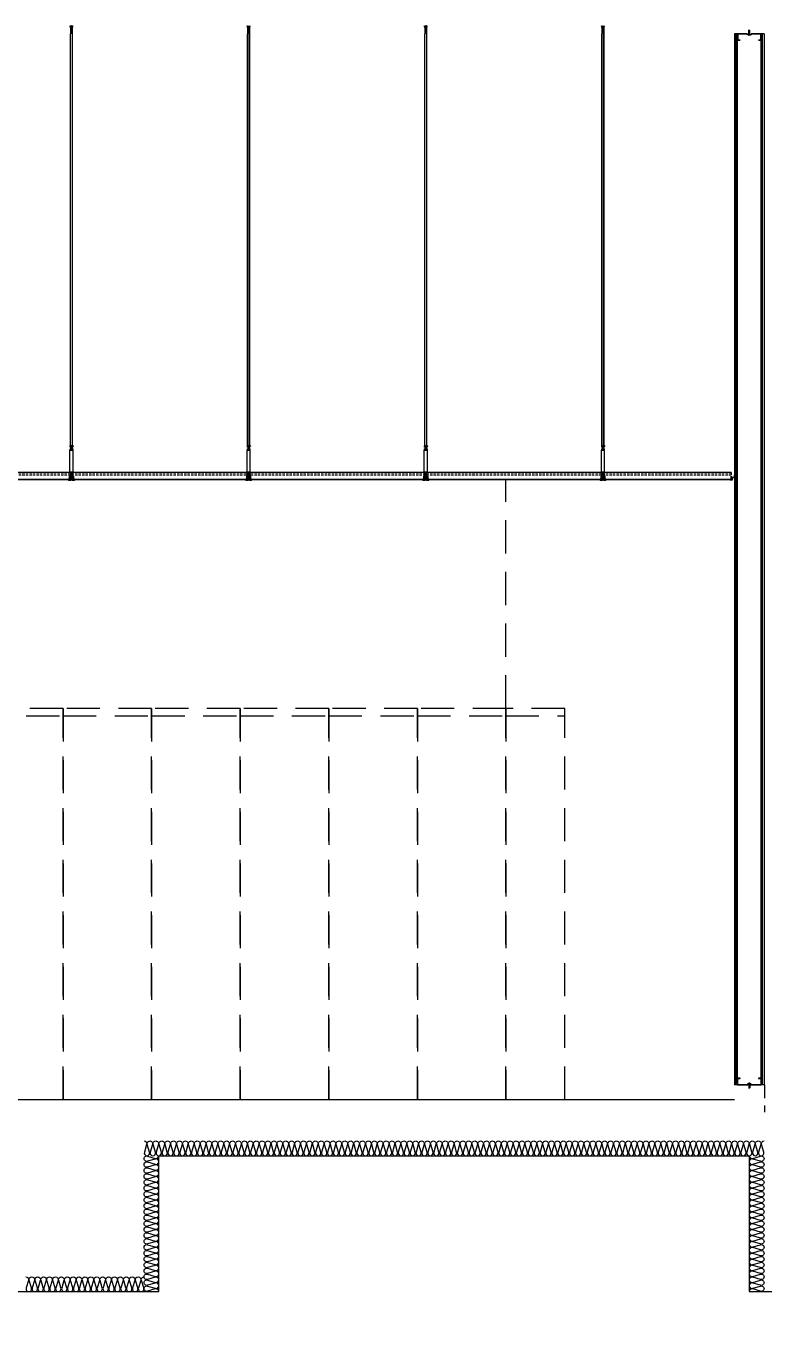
# Model space of a CAD drawing. Header units: millimetres. Extents: x 19868 to 801382, y -4805 to 85279.
# Drawn here: x 569738 to 574738, y 51179 to 59952 of the extents above; entities that cross this region are included whole.
import ezdxf

# ---------------------------------------------------------------- set-up
doc = ezdxf.new("R2010")
doc.units = ezdxf.units.MM
doc.header["$LTSCALE"] = 250
for name, pattern in [('A2', [8, 2, -2, 2, -2]), ('CENTER', [50.8, 31.75, -6.35, 6.35, -6.35]), ('CENTER2', [28.575, 19.05, -3.175, 3.175, -3.175]), ('H1', [1.5, 1, -0.5]), ('HID', [2.8, 1.8, -1]), ('HIDDEN', [9.525, 6.35, -3.175])]:
    doc.linetypes.add(name, pattern=pattern)
for name, color, linetype in [('8입면선', 8, 'Continuous'), ('A-ETC-SERVER', 5, 'H1'), ('A-FIN', 6, 'Continuous'), ('A-WALL-D', 7, 'Continuous'), ('A-WP', 1, 'HID'), ('C-1', 252, 'Continuous'), ('C-HANGER', 8, 'Continuous'), ('C-HANGER-C', 8, 'Continuous'), ('C-sec', 252, 'Continuous'), ('C-STL4', 252, 'Continuous'), ('C-STL6', 8, 'Continuous'), ('C-T-BAR MAIN-', 252, 'Continuous'), ('C-삼성엔지니어링_CEILING', 252, 'Continuous'), ('C-압출', 252, 'Continuous'), ('GAGAM-DT', 7, 'Continuous'), ('ISL', 251, 'Continuous'), ('MO-S', 3, 'Continuous'), ('입면', 7, 'Continuous')]:
    doc.layers.add(name, color=color, linetype=linetype)
doc.layers.add('C-중심선', color=252, linetype='CENTER2', lineweight=20)
doc.layers.add('CK', color=221, linetype='Continuous', plot=False)

# ---------------------------------------------------------------- blocks, each defined once
blk = doc.blocks.new('A$C8f9dbc63')
at = {"layer": 'A-ETC-SERVER', "color": 8, "linetype": 'HID', "ltscale": 0.5}
for p, q in [((11398.5, 2650), (11398.5, 4200)), ((7800, 2600), (8400, 2600)), ((8400, 2600), (9000, 2600)), ((9000, 2600), (9600, 2600)), ((9600, 2600), (10200, 2600)), ((10200, 2600), (10800, 2600)), ((10800, 2600), (11400, 2600)), ((11398.5, 2600), (11798.5, 2600))]:
    blk.add_line(p, q, dxfattribs=at)
for points in [[(7800, 0), (8400, 0), (8400, 2650), (7800, 2650)], [(8400, 0), (9000, 0), (9000, 2650), (8400, 2650)], [(9000, 0), (9600, 0), (9600, 2650), (9000, 2650)], [(9600, 0), (10200, 0), (10200, 2650), (9600, 2650)], [(10200, 0), (10800, 0), (10800, 2650), (10200, 2650)], [(10800, 0), (11400, 0), (11400, 2650), (10800, 2650)]]:
    blk.add_lwpolyline(points, close=True, dxfattribs=at)
at = {"layer": 'A-ETC-SERVER', "color": 8, "linetype": 'HID', "ltscale": 0.5, "elevation": 0}
blk.add_lwpolyline([(11398.5, 0), (11798.5, 0), (11798.5, 2650), (11398.5, 2650)], close=True, dxfattribs=at)
blk = doc.blocks.new('usgh')
at = {"layer": 'C-STL4'}
blk.add_lwpolyline([(1763311, 329517), (1763311, 329599), (1763381, 329599), (1763381, 329517)], close=True, dxfattribs=at)
at = {"layer": 'C-압출', "color": 252, "linetype": 'Continuous', "lineweight": 40, "extrusion": (0, 0, -1)}
for p, q in [((1763325, 329522), (1763320, 329517)), ((1763325, 329599), (1763322, 329596)), ((1763322, 329596), (1763325, 329592)), ((1763325, 329592), (1763322, 329588)), ((1763322, 329588), (1763325, 329584)), ((1763325, 329584), (1763322, 329580)), ((1763322, 329580), (1763325, 329576)), ((1763325, 329576), (1763322, 329572)), ((1763322, 329572), (1763325, 329568)), ((1763325, 329568), (1763322, 329565)), ((1763322, 329565), (1763325, 329561)), ((1763325, 329561), (1763322, 329557)), ((1763322, 329557), (1763325, 329553)), ((1763325, 329553), (1763322, 329549)), ((1763322, 329549), (1763325, 329545)), ((1763325, 329545), (1763322, 329541)), ((1763322, 329541), (1763325, 329538)), ((1763325, 329538), (1763322, 329534)), ((1763322, 329534), (1763325, 329530)), ((1763325, 329530), (1763322, 329526)), ((1763322, 329526), (1763325, 329522)), ((1763363, 329517), (1763368, 329522)), ((1763364, 329596), (1763368, 329599)), ((1763368, 329592), (1763364, 329596)), ((1763364, 329588), (1763368, 329592)), ((1763368, 329584), (1763364, 329588)), ((1763364, 329580), (1763368, 329584)), ((1763368, 329576), (1763364, 329580)), ((1763364, 329572), (1763368, 329576)), ((1763368, 329568), (1763364, 329572)), ((1763364, 329565), (1763368, 329568)), ((1763368, 329561), (1763364, 329565)), ((1763364, 329557), (1763368, 329561)), ((1763368, 329553), (1763364, 329557)), ((1763364, 329549), (1763368, 329553)), ((1763368, 329545), (1763364, 329549)), ((1763364, 329541), (1763368, 329545)), ((1763368, 329538), (1763364, 329541)), ((1763364, 329534), (1763368, 329538)), ((1763368, 329530), (1763364, 329534)), ((1763364, 329526), (1763368, 329530)), ((1763368, 329522), (1763364, 329526))]:
    blk.add_line(p, q, dxfattribs=at)
at = {"layer": 'C-중심선'}
blk.add_line((1763346, 329623), (1763346, 329480), dxfattribs=at)
blk = doc.blocks.new('r6okghj')
at = {"layer": 'C-삼성엔지니어링_CEILING'}
for p, q in [((1770244, 316436), (1770234, 316431)), ((1770244, 316390), (1770234, 316396)), ((1770344, 316436), (1770244, 316436)), ((1770253, 316436), (1770264, 316431)), ((1770253, 316390), (1770264, 316396)), ((1770274, 316436), (1770264, 316431)), ((1770264, 316396), (1770264, 316431)), ((1770274, 316390), (1770264, 316396)), ((1770314, 316436), (1770324, 316431)), ((1770314, 316390), (1770324, 316396)), ((1770334, 316436), (1770324, 316431)), ((1770324, 316396), (1770324, 316431)), ((1770334, 316390), (1770324, 316396)), ((1770344, 316436), (1770354, 316431)), ((1770344, 316390), (1770354, 316396))]:
    blk.add_line(p, q, dxfattribs=at)
for points in [[(1770234, 316431), (1770234, 316396)], [(1770244, 316390), (1770344, 316390)], [(1770354, 316396), (1770354, 316431)]]:
    blk.add_lwpolyline(points, dxfattribs=at)
blk = doc.blocks.new('격자틀-1')
at = {"layer": 'C-HANGER'}
for p, q in [((-16.4, 230.4), (6.3, 230.4)), ((-16.4, 230.4), (-16.4, 228.9)), ((-16.4, 228.9), (6.3, 228.9)), ((6.3, 230.4), (6.3, 228.9))]:
    blk.add_line(p, q, dxfattribs=at)
at = {"layer": 'C-HANGER-C'}
for p, q in [((-16.1, 52.1), (-16.1, 202)), ((6, 202), (-16.1, 202)), ((6, 52.1), (6, 202)), ((6, 52.1), (-16.1, 52.1))]:
    blk.add_line(p, q, dxfattribs=at)
at = {"layer": 'C-STL6', "linetype": 'CENTER2', "ltscale": 20}
blk.add_line((-5, 52.7), (-5, -5), dxfattribs=at)
at = {"layer": 'C-T-BAR MAIN-'}
blk.add_lwpolyline([(-14.3, 41.1), (-14.3, 52.1), (4.2, 52.1), (4.2, 41.1), (2.2, 41.1), (2.2, 50.1), (-12.3, 50.1), (-12.3, 41.1), (-14.3, 41.1)], dxfattribs=at)
at = {"layer": 'C-삼성엔지니어링_CEILING'}
for p, q in [((-14, 202), (-14, 203.8)), ((-12.4, 210.8), (-13.9, 209.9)), ((-12.4, 203.8), (-13.9, 204.7)), ((2.3, 210.8), (-12.4, 210.8)), ((2.3, 203.8), (-12.4, 203.8)), ((-11.1, 210.8), (-9.5, 209.9)), ((-11.1, 203.8), (-9.5, 204.7)), ((-10.7, 220.3), (-2.2, 222)), ((-10.7, 220.3), (-9.9, 221.6)), ((-10.7, 218.1), (1, 220.5)), ((-10.7, 220.3), (-9.9, 219.4)), ((-10.7, 218.1), (-9.9, 219.4)), ((-10.7, 215.9), (1, 218.3)), ((-10.7, 218.1), (-9.9, 217.2)), ((-10.7, 215.9), (-9.9, 217.2)), ((-10.7, 213.7), (1, 216.1)), ((-10.7, 215.9), (-9.9, 215)), ((-10.7, 213.7), (-9.9, 215)), ((-10.7, 213.7), (-9.9, 212.8)), ((-10.4, 213.4), (-10.4, 210.8)), ((-10.3, 222), (-9.9, 221.6)), ((-9.9, 221.6), (-7.6, 222)), ((-9.9, 221.6), (-7.6, 222)), ((-9.9, 219.4), (-0.2, 221.3)), ((-9.9, 219.4), (-0.2, 221.3)), ((-9.9, 217.2), (-0.2, 219.1)), ((-9.9, 217.2), (-0.2, 219.1)), ((-9.9, 215), (-0.2, 216.9)), ((-9.9, 215), (-0.2, 216.9)), ((-9.9, 212.8), (-0.2, 214.7)), ((-9.9, 212.8), (-0.2, 214.7)), ((-8, 210.8), (-9.5, 209.9)), ((-9.5, 204.7), (-9.5, 209.9)), ((-8, 203.8), (-9.5, 204.7)), ((-2.1, 210.8), (-0.6, 209.9)), ((-2.1, 203.8), (-0.6, 204.7)), ((1, 210.8), (-0.6, 209.9)), ((-0.6, 204.7), (-0.6, 209.9)), ((1, 203.8), (-0.6, 204.7)), ((-0.2, 221.3), (0.4, 222)), ((-0.2, 221.3), (1, 220.5)), ((-0.2, 219.1), (1, 220.5)), ((-0.2, 219.1), (1, 218.3)), ((-0.2, 216.9), (1, 218.3)), ((-0.2, 216.9), (1, 216.1)), ((-0.2, 214.7), (1, 216.1)), ((0.3, 215.3), (0.3, 210.8)), ((0.3, 215.3), (0.3, 210.8)), ((2.3, 210.8), (3.8, 209.9)), ((2.3, 203.8), (3.8, 204.7)), ((3.9, 202), (3.9, 203.8))]:
    blk.add_line(p, q, dxfattribs=at)
for points in [[(3.9, 203.8), (-14, 203.8)], [(-13.9, 209.9), (-13.9, 204.7)], [(-12.4, 203.8), (2.3, 203.8)], [(3.8, 204.7), (3.8, 209.9)]]:
    blk.add_lwpolyline(points, dxfattribs=at)
at = {"layer": 'C-압출', "linetype": 'Continuous', "lineweight": 40, "extrusion": (0, 0, -1)}
for p, q in [((-25.1, 0.3), (-25.1, 2.2)), ((-24.8, 2.5), (-12.6, 2.5)), ((-10.1, 0), (-24.8, 0)), ((-12.3, 2.8), (-12.3, 28.3)), ((-10.1, 50), (-8.3, 50)), ((-9.8, 19.7), (-9.8, 18.9)), ((-9.8, 18.9), (-9.2, 18.3)), ((-9.2, 18.3), (-9.8, 17.6)), ((-9.8, 17.6), (-9.2, 17)), ((-9.2, 17), (-9.8, 16.4)), ((-9.8, 16.4), (-9.2, 15.8)), ((-9.2, 15.8), (-9.8, 15.1)), ((-9.8, 15.1), (-9.2, 14.5)), ((-9.2, 14.5), (-9.8, 13.9)), ((-9.8, 13.9), (-9.2, 13.2)), ((-9.2, 13.2), (-9.8, 12.6)), ((-9.8, 12.6), (-9.2, 12)), ((-9.2, 12), (-9.8, 11.4)), ((-9.8, 11.4), (-9.2, 10.8)), ((-9.2, 10.8), (-9.8, 10.1)), ((-9.8, 10.1), (-9.2, 9.5)), ((-9.2, 9.5), (-9.8, 8.9)), ((-9.8, 8.9), (-9.2, 8.2)), ((-9.2, 8.2), (-9.8, 7.6)), ((-9.8, 7.6), (-9.2, 7)), ((-9.2, 7), (-9.8, 6.4)), ((-9.8, 6.4), (-9.2, 5.8)), ((-9.2, 5.8), (-9.8, 5.1)), ((-9.8, 5.1), (-9.2, 4.5)), ((-9.2, 4.5), (-9.8, 3.9)), ((-9.8, 3.9), (-9.2, 3.2)), ((-9.2, 3.2), (-9.8, 2.6)), ((-9.8, 2.6), (-9.2, 2)), ((-9.2, 2), (-9.8, 1.4)), ((-9.8, 1.4), (-9.8, 0.6)), ((-9.8, 0.6), (-9.8, 0.3)), ((-0.6, 20), (-9.5, 20)), ((-8.1, 49.7), (-8.1, 49.5)), ((-2, 49), (-2, 49.7)), ((-1.7, 50), (0.1, 50)), ((-0.9, 17.6), (-0.3, 18.3)), ((-0.3, 17), (-0.9, 17.6)), ((-0.9, 16.4), (-0.3, 17)), ((-0.3, 15.8), (-0.9, 16.4)), ((-0.9, 15.1), (-0.3, 15.8)), ((-0.3, 14.5), (-0.9, 15.1)), ((-0.9, 13.9), (-0.3, 14.5)), ((-0.3, 13.2), (-0.9, 13.9)), ((-0.9, 12.6), (-0.3, 13.2)), ((-0.3, 12), (-0.9, 12.6)), ((-0.9, 11.4), (-0.3, 12)), ((-0.3, 10.8), (-0.9, 11.4)), ((-0.9, 10.1), (-0.3, 10.8)), ((-0.3, 9.5), (-0.9, 10.1)), ((-0.9, 8.9), (-0.3, 9.5)), ((-0.3, 8.2), (-0.9, 8.9)), ((-0.9, 7.6), (-0.3, 8.2)), ((-0.3, 7), (-0.9, 7.6)), ((-0.9, 6.4), (-0.3, 7)), ((-0.3, 5.8), (-0.9, 6.4)), ((-0.9, 5.1), (-0.3, 5.8)), ((-0.3, 4.5), (-0.9, 5.1)), ((-0.9, 3.9), (-0.3, 4.5)), ((-0.3, 3.2), (-0.9, 3.9)), ((-0.9, 2.6), (-0.3, 3.2)), ((-0.3, 2), (-0.9, 2.6)), ((-0.9, 1.4), (-0.3, 2)), ((-0.3, 0.8), (-0.9, 1.4)), ((-0.3, 18.3), (-0.3, 19.7)), ((-0.3, 0.3), (-0.3, 0.8)), ((14.7, 0), (0, 0)), ((2.2, 28.3), (2.2, 2.8)), ((2.5, 2.5), (14.7, 2.5)), ((14.9, 2.2), (14.9, 0.3))]:
    blk.add_line(p, q, dxfattribs=at)
at = {"layer": 'C-압출', "linetype": 'Continuous', "lineweight": 40}
for p, q in [((-12.3, 28.3), (-12.3, 49.7)), ((-12, 50), (-8.3, 50)), ((-9.3, 31.3), (-9.3, 44.7)), ((-9, 45), (-8.3, 45)), ((-9, 31), (-1.1, 31)), ((-8.1, 49.7), (-8.1, 45.3)), ((-2, 49.7), (-2, 45.3)), ((-1.7, 50), (1.9, 50)), ((-1.7, 45), (-1.1, 45)), ((-0.8, 31.3), (-0.8, 44.7)), ((2.2, 28.3), (2.2, 49.7))]:
    blk.add_line(p, q, dxfattribs=at)
at = {"layer": 'C-압출', "linetype": 'Continuous', "lineweight": 40, "extrusion": (0, 0, -1)}
for centre, start, end in [((24.8, 0.3), 270, 0), ((12.6, 2.8), 180, 270), ((10.1, 0.3), 180, 270), ((9.5, 19.7), 0, 90), ((8.3, 49.7), 90, 180), ((1.7, 49.7), 0, 90), ((0.6, 19.7), 90, 180), ((0, 0.3), 270, 0), ((-2.5, 2.8), 270, 0), ((-14.7, 2.2), 90, 180), ((-14.7, 0.3), 180, 270)]:
    blk.add_arc(centre, 0.3, start, end, dxfattribs=at)
at = {"layer": 'C-압출', "linetype": 'Continuous', "lineweight": 40}
for centre, start, end in [((-12, 49.7), 90, 180), ((-9, 44.7), 90, 180), ((-9, 31.3), 180, 270), ((-8.3, 49.7), 0, 90), ((-8.3, 45.3), 270, 0), ((-1.7, 45.3), 180, 270), ((-1.1, 44.7), 0, 90), ((-1.1, 31.3), 270, 0), ((1.9, 49.7), 0, 90)]:
    blk.add_arc(centre, 0.3, start, end, dxfattribs=at)
at = {"layer": 'C-압출'}
blk.add_arc((-1.7, 49.7), 0.3, 90, 180, dxfattribs=at)
at = {"layer": 'C-중심선', "linetype": 'CENTER', "lineweight": 5}
blk.add_line((-14.5, 25.5), (4.4, 25.5), dxfattribs=at)
at = {"layer": 'C-HANGER-C'}
for name, p, xscale, yscale, zscale in [('r6okghj', (-263370.1, -46847), 0.1487691112046762, 0.1487691112046762, 0.1487691112046762), ('usgh', (-176673.6, -32977.4), 0.1001893939418906, 0.1001893939418906, 0.1001893939418906)]:
    blk.add_blockref(name, p, dxfattribs=dict(at, xscale=xscale, yscale=yscale, zscale=zscale))
blk = doc.blocks.new('*U112')
at = {"layer": '8입면선', "color": 8}
for p, q in [((3316397.6, 472011.4), (3316397.6, 479131.4)), ((3316577.6, 472011.4), (3316577.6, 479131.4))]:
    blk.add_line(p, q, dxfattribs=at)
at = {"layer": 'A-WALL-D'}
for p, q in [((3316387.6, 479131.4), (3316387.6, 472011.4)), ((3316407.6, 479131.4), (3316387.6, 479131.4)), ((3316407.6, 472021.4), (3316407.6, 479131.4)), ((3316567.6, 472021.4), (3316567.6, 479131.4)), ((3316587.6, 479131.4), (3316567.6, 479131.4)), ((3316587.6, 479131.4), (3316587.6, 472011.4)), ((3316407.6, 472011.4), (3316387.6, 472011.4)), ((3316587.6, 472011.4), (3316567.6, 472011.4))]:
    blk.add_line(p, q, dxfattribs=at)
at = {"layer": 'CK', "linetype": 'Continuous'}
blk.add_line((3316472.9, 472011.4), (3316502.3, 472011.4), dxfattribs=at)
at = {"layer": 'GAGAM-DT', "color": 8}
for p, q in [((3316492.7, 479125.6), (3316482.8, 479125.6)), ((3316482.8, 479125.6), (3316482.8, 479122.1)), ((3316491.2, 479120.6), (3316484.3, 479120.6)), ((3316485.3, 479125.6), (3316485.3, 479157)), ((3316490.3, 479151.5), (3316485.3, 479157)), ((3316485.3, 479125.6), (3316485.3, 479120.6)), ((3316490.3, 479125.6), (3316490.3, 479151.5)), ((3316490.3, 479125.6), (3316490.3, 479120.6)), ((3316492.7, 479125.6), (3316492.7, 479122.1)), ((3316482.8, 472017.2), (3316482.8, 472020.7)), ((3316492.7, 472017.2), (3316482.8, 472017.2)), ((3316491.2, 472022.2), (3316484.3, 472022.2)), ((3316485.3, 472017.2), (3316485.3, 472022.2)), ((3316485.3, 472017.2), (3316485.3, 471985.8)), ((3316490.3, 471991.3), (3316485.3, 471985.8)), ((3316490.3, 472017.2), (3316490.3, 472022.2)), ((3316490.3, 472017.2), (3316490.3, 471991.3)), ((3316492.7, 472017.2), (3316492.7, 472020.7))]:
    blk.add_line(p, q, dxfattribs=at)
for centre, start, end in [((3316484.3, 479122.1), 180, 270), ((3316491.2, 479122.1), 270, 0), ((3316484.3, 472020.7), 90, 180), ((3316491.2, 472020.7), 0, 90)]:
    blk.add_arc(centre, 1.51, start, end, dxfattribs=at)
at = {"layer": '입면', "color": 6}
for p, q in [((3316407.6, 479086.4), (3316407.6, 479131.4)), ((3316407.6, 479131.4), (3316472.9, 479131.4)), ((3316425.4, 479086.4), (3316407.6, 479086.4)), ((3316472.4, 479130.2), (3316408.8, 479130.2)), ((3316408.8, 479130.2), (3316408.8, 479087.6)), ((3316408.8, 479087.6), (3316425.4, 479087.6)), ((3316425.4, 479087.6), (3316425.4, 479086.4)), ((3316477.4, 479124.4), (3316472.4, 479130.2)), ((3316472.9, 479131.4), (3316477.9, 479125.6)), ((3316497.8, 479124.4), (3316477.4, 479124.4)), ((3316477.9, 479125.6), (3316497.3, 479125.6)), ((3316497.3, 479125.6), (3316502.3, 479131.4)), ((3316502.8, 479130.2), (3316497.8, 479124.4)), ((3316502.3, 479131.4), (3316567.6, 479131.4)), ((3316566.4, 479130.2), (3316502.8, 479130.2)), ((3316549.8, 479086.4), (3316549.8, 479087.6)), ((3316549.8, 479087.6), (3316566.4, 479087.6)), ((3316567.6, 479086.4), (3316549.8, 479086.4)), ((3316566.4, 479087.6), (3316566.4, 479130.2)), ((3316567.6, 479131.4), (3316567.6, 479086.4)), ((3316425.4, 472056.4), (3316407.6, 472056.4)), ((3316407.6, 472056.4), (3316407.6, 472011.4)), ((3316408.8, 472012.6), (3316408.8, 472055.2)), ((3316408.8, 472055.2), (3316425.4, 472055.2)), ((3316425.4, 472055.2), (3316425.4, 472056.4)), ((3316567.6, 472056.4), (3316549.8, 472056.4)), ((3316549.8, 472056.4), (3316549.8, 472055.2)), ((3316549.8, 472055.2), (3316566.4, 472055.2)), ((3316566.4, 472055.2), (3316566.4, 472012.6)), ((3316567.6, 472011.4), (3316567.6, 472056.4)), ((3316407.6, 472011.4), (3316472.9, 472011.4)), ((3316472.4, 472012.6), (3316408.8, 472012.6)), ((3316477.4, 472018.5), (3316472.4, 472012.6)), ((3316472.9, 472011.4), (3316477.9, 472017.3)), ((3316497.8, 472018.5), (3316477.4, 472018.5)), ((3316477.9, 472017.3), (3316497.3, 472017.3)), ((3316497.3, 472017.3), (3316502.3, 472011.4)), ((3316502.8, 472012.6), (3316497.8, 472018.5)), ((3316502.3, 472011.4), (3316567.6, 472011.4)), ((3316566.4, 472012.6), (3316502.8, 472012.6))]:
    blk.add_line(p, q, dxfattribs=at)

msp = doc.modelspace()

# ---------------------------------------------------------------- linework, layer by layer
at = {"layer": 'A-FIN'}
msp.add_line((543738.2, 52678.9), (574538.2, 52678.9), dxfattribs=at)
at = {"layer": 'A-WP', "linetype": 'HID', "ltscale": 0.2}
msp.add_lwpolyline([(574738.2, 52778.9), (574741.2, 52778.9), (574741.2, 52594.1)], dxfattribs=at)
at = {"layer": 'C-1', "linetype": 'A2'}
for p, q in [((570038.5, 59946.1), (570037.4, 59948.9)), ((570037.9, 59950), (570043.6, 59951.2)), ((570042.3, 59941.7), (570038, 59951.5)), ((570038.5, 59946.1), (570039.4, 59946.4)), ((570039.2, 59944.4), (570040, 59944.7)), ((570040.2, 59941.7), (570039.2, 59944.4)), ((570040, 59944.7), (570039.4, 59946.4)), ((570040.2, 59941.7), (570040.2, 59898.9)), ((570042.3, 59941.7), (570042.3, 59898.9)), ((570047.1, 59942.5), (570044.5, 59950.7)), ((570047.1, 59942.5), (570049.7, 59950.7)), ((570050.7, 59951.2), (570056.3, 59950)), ((570052, 59941.7), (570056.2, 59951.5)), ((570052, 59898.9), (570052, 59941.7)), ((570054, 59941.7), (570055.1, 59944.4)), ((570054, 59898.9), (570054, 59941.7)), ((570054.2, 59944.7), (570054.8, 59946.4)), ((570055.1, 59944.4), (570054.2, 59944.7)), ((570055.7, 59946.1), (570054.8, 59946.4)), ((570055.7, 59946.1), (570056.9, 59948.9)), ((571238.5, 59946.1), (571237.4, 59948.9)), ((571237.9, 59950), (571243.6, 59951.2)), ((571242.3, 59941.7), (571238, 59951.5)), ((571238.5, 59946.1), (571239.4, 59946.4)), ((571239.2, 59944.4), (571240, 59944.7)), ((571240.2, 59941.7), (571239.2, 59944.4)), ((571240, 59944.7), (571239.4, 59946.4)), ((571240.2, 59941.7), (571240.2, 59898.9)), ((571242.3, 59941.7), (571242.3, 59898.9)), ((571247.1, 59942.5), (571244.5, 59950.7)), ((571247.1, 59942.5), (571249.7, 59950.7)), ((571250.7, 59951.2), (571256.3, 59950)), ((571252, 59941.7), (571256.2, 59951.5)), ((571252, 59898.9), (571252, 59941.7)), ((571254, 59941.7), (571255.1, 59944.4)), ((571254, 59898.9), (571254, 59941.7)), ((571254.2, 59944.7), (571254.8, 59946.4)), ((571255.1, 59944.4), (571254.2, 59944.7)), ((571255.7, 59946.1), (571254.8, 59946.4)), ((571255.7, 59946.1), (571256.9, 59948.9)), ((572438.5, 59946.1), (572437.4, 59948.9)), ((572437.9, 59950), (572443.6, 59951.2)), ((572442.3, 59941.7), (572438, 59951.5)), ((572438.5, 59946.1), (572439.4, 59946.4)), ((572439.2, 59944.4), (572440, 59944.7)), ((572440.2, 59941.7), (572439.2, 59944.4)), ((572440, 59944.7), (572439.4, 59946.4)), ((572440.2, 59941.7), (572440.2, 59898.9)), ((572442.3, 59941.7), (572442.3, 59898.9)), ((572447.1, 59942.5), (572444.5, 59950.7)), ((572447.1, 59942.5), (572449.7, 59950.7)), ((572450.7, 59951.2), (572456.3, 59950)), ((572452, 59941.7), (572456.2, 59951.5)), ((572452, 59898.9), (572452, 59941.7)), ((572454, 59941.7), (572455.1, 59944.4)), ((572454, 59898.9), (572454, 59941.7)), ((572454.2, 59944.7), (572454.8, 59946.4)), ((572455.1, 59944.4), (572454.2, 59944.7)), ((572455.7, 59946.1), (572454.8, 59946.4)), ((572455.7, 59946.1), (572456.9, 59948.9)), ((573638.5, 59946.1), (573637.4, 59948.9)), ((573637.9, 59950), (573643.6, 59951.2)), ((573642.3, 59941.7), (573638, 59951.5)), ((573638.5, 59946.1), (573639.4, 59946.4)), ((573639.2, 59944.4), (573640, 59944.7)), ((573640.2, 59941.7), (573639.2, 59944.4)), ((573640, 59944.7), (573639.4, 59946.4)), ((573640.2, 59941.7), (573640.2, 59898.9)), ((573642.3, 59941.7), (573642.3, 59898.9)), ((573647.1, 59942.5), (573644.5, 59950.7)), ((573647.1, 59942.5), (573649.7, 59950.7)), ((573650.7, 59951.2), (573656.3, 59950)), ((573652, 59941.7), (573656.2, 59951.5)), ((573652, 59898.9), (573652, 59941.7)), ((573654, 59941.7), (573655.1, 59944.4)), ((573654, 59898.9), (573654, 59941.7)), ((573654.2, 59944.7), (573654.8, 59946.4)), ((573655.1, 59944.4), (573654.2, 59944.7)), ((573655.7, 59946.1), (573654.8, 59946.4)), ((573655.7, 59946.1), (573656.9, 59948.9))]:
    msp.add_line(p, q, dxfattribs=at)
for centre, start, end in [((570038.1, 59949.2), 102.52881, 201.80141), ((570043.7, 59950.4), 17.65012, 102.52881), ((570050.5, 59950.4), 77.47119, 162.34988), ((570056.1, 59949.2), 338.19859, 77.47119), ((571238.1, 59949.2), 102.52881, 201.80141), ((571243.7, 59950.4), 17.65012, 102.52881), ((571250.5, 59950.4), 77.47119, 162.34988), ((571256.1, 59949.2), 338.19859, 77.47119), ((572438.1, 59949.2), 102.52881, 201.80141), ((572443.7, 59950.4), 17.65012, 102.52881), ((572450.5, 59950.4), 77.47119, 162.34988), ((572456.1, 59949.2), 338.19859, 77.47119), ((573638.1, 59949.2), 102.52881, 201.80141), ((573643.7, 59950.4), 17.65012, 102.52881), ((573650.5, 59950.4), 77.47119, 162.34988), ((573656.1, 59949.2), 338.19859, 77.47119)]:
    msp.add_arc(centre, 0.808, start, end, dxfattribs=at)
at = {"layer": 'C-HANGER'}
for p, q in [((570040, 57106.9), (570040, 59898.9)), ((570040.9, 57106.9), (570040.9, 59898.9)), ((570053.4, 57106.9), (570053.4, 59898.9)), ((570054.3, 57106.9), (570054.3, 59898.9)), ((571240, 57106.9), (571240, 59898.9)), ((571240.9, 57106.9), (571240.9, 59898.9)), ((571253.4, 57106.9), (571253.4, 59898.9)), ((571254.3, 57106.9), (571254.3, 59898.9)), ((572440, 57106.9), (572440, 59898.9)), ((572440.9, 57106.9), (572440.9, 59898.9)), ((572453.4, 57106.9), (572453.4, 59898.9)), ((572454.3, 57106.9), (572454.3, 59898.9)), ((573640, 57106.9), (573640, 59898.9)), ((573640.9, 57106.9), (573640.9, 59898.9)), ((573653.4, 57106.9), (573653.4, 59898.9)), ((573654.3, 57106.9), (573654.3, 59898.9))]:
    msp.add_line(p, q, dxfattribs=at)
at = {"layer": 'C-sec'}
for points in [[(570033.2, 56879.7), (568861.1, 56879.7, -0.361786), (568860.8, 56880), (568860.8, 56901.7), (568860.1, 56901.7), (568860.1, 56879.2, 0.414214), (568860.4, 56878.9), (570033.8, 56878.9, 0.414214), (570034.1, 56879.2), (570034.1, 56901.7), (570033.4, 56901.7), (570033.4, 56880, -0.414214), (570033.1, 56879.7)], [(571233.2, 56879.7), (570061.1, 56879.7, -0.361786), (570060.8, 56880), (570060.8, 56901.7), (570060.1, 56901.7), (570060.1, 56879.2, 0.414214), (570060.4, 56878.9), (571233.8, 56878.9, 0.414214), (571234.1, 56879.2), (571234.1, 56901.7), (571233.4, 56901.7), (571233.4, 56880, -0.414214), (571233.1, 56879.7)], [(572433.2, 56879.7), (571261.1, 56879.7, -0.361786), (571260.8, 56880), (571260.8, 56901.7), (571260.1, 56901.7), (571260.1, 56879.2, 0.414214), (571260.4, 56878.9), (572433.8, 56878.9, 0.414214), (572434.1, 56879.2), (572434.1, 56901.7), (572433.4, 56901.7), (572433.4, 56880, -0.414214), (572433.1, 56879.7)], [(573633.2, 56879.7), (572461.1, 56879.7, -0.361786), (572460.8, 56880), (572460.8, 56901.7), (572460.1, 56901.7), (572460.1, 56879.2, 0.414214), (572460.4, 56878.9), (573633.8, 56878.9, 0.414214), (573634.1, 56879.2), (573634.1, 56901.7), (573633.4, 56901.7), (573633.4, 56880, -0.414214), (573633.1, 56879.7)], [(574515.3, 56879.7), (573661.1, 56879.7, -0.361786), (573660.8, 56880), (573660.8, 56901.7), (573660.1, 56901.7), (573660.1, 56879.2, 0.414214), (573660.4, 56878.9), (574515.9, 56878.9, 0.414214), (574516.2, 56879.2), (574516.2, 56901.7), (574515.5, 56901.7), (574515.5, 56880, -0.414214), (574515.2, 56879.7)]]:
    msp.add_lwpolyline(points, format="xyb", dxfattribs=at)
at = {"layer": 'C-STL6'}
msp.add_line((574516.2, 56926.4), (559260.1, 56926.4), dxfattribs=at)
at = {"layer": 'C-STL6', "linetype": 'HIDDEN', "ltscale": 0.01}
for p, q in [((574516.2, 56921.5), (559260.1, 56921.5)), ((574516.2, 56907.5), (559260.1, 56907.5)), ((574516.2, 56926.4), (574516.2, 56907.5))]:
    msp.add_line(p, q, dxfattribs=at)
at = {"layer": 'ISL'}
for points in [[(570538.2, 52398.9, -0.509039), (570555.9, 52374.7), (570540.6, 52323.2, 0.509267), (570558.2, 52298.9, 0.509267), (570575.9, 52323.2), (570560.6, 52374.7, -1.372593), (570595.9, 52374.7), (570580.6, 52323.2, 0.509267), (570598.2, 52298.9, 0.509267), (570615.9, 52323.2), (570600.6, 52374.7, -1.372593), (570635.9, 52374.7), (570620.6, 52323.2, 0.509267), (570638.2, 52298.9, 0.509267), (570655.9, 52323.2), (570640.6, 52374.7, -1.372593), (570675.9, 52374.7), (570660.6, 52323.2, 0.509267), (570678.2, 52298.9, 0.509267), (570695.9, 52323.2), (570680.6, 52374.7, -1.372593), (570715.9, 52374.7), (570700.6, 52323.2, 0.509267), (570718.2, 52298.9, 0.509267), (570735.9, 52323.2), (570720.6, 52374.7, -1.372593), (570755.9, 52374.7), (570740.6, 52323.2, 0.509267), (570758.2, 52298.9, 0.509267), (570775.9, 52323.2), (570760.6, 52374.7, -1.372593), (570795.9, 52374.7), (570780.6, 52323.2, 0.509267), (570798.2, 52298.9, 0.509267), (570815.9, 52323.2), (570800.6, 52374.7, -1.372593), (570835.9, 52374.7), (570820.6, 52323.2, 0.509267), (570838.2, 52298.9, 0.509267), (570855.9, 52323.2), (570840.6, 52374.7, -1.372593), (570875.9, 52374.7), (570860.6, 52323.2, 0.509267), (570878.2, 52298.9, 0.509267), (570895.9, 52323.2), (570880.6, 52374.7, -1.372593), (570915.9, 52374.7), (570900.6, 52323.2, 0.509267), (570918.2, 52298.9, 0.509267), (570935.9, 52323.2), (570920.6, 52374.7, -1.372593), (570955.9, 52374.7), (570940.6, 52323.2, 0.509267), (570958.2, 52298.9, 0.509267), (570975.9, 52323.2), (570960.6, 52374.7, -1.372593), (570995.9, 52374.7), (570980.6, 52323.2, 0.509267), (570998.2, 52298.9, 0.509267), (571015.9, 52323.2), (571000.6, 52374.7, -1.372593), (571035.9, 52374.7), (571020.6, 52323.2, 0.509267), (571038.2, 52298.9, 0.509267), (571055.9, 52323.2), (571040.6, 52374.7, -1.372593), (571075.9, 52374.7), (571060.6, 52323.2, 0.509267), (571078.2, 52298.9, 0.509267), (571095.9, 52323.2), (571080.6, 52374.7, -1.372593), (571115.9, 52374.7), (571100.6, 52323.2, 0.509267), (571118.2, 52298.9, 0.509267), (571135.9, 52323.2), (571120.6, 52374.7, -1.372593), (571155.9, 52374.7), (571140.6, 52323.2, 0.509267), (571158.2, 52298.9, 0.509267), (571175.9, 52323.2), (571160.6, 52374.7, -1.372593), (571195.9, 52374.7), (571180.6, 52323.2, 0.509267), (571198.2, 52298.9, 0.509267), (571215.9, 52323.2), (571200.6, 52374.7, -1.372593), (571235.9, 52374.7), (571220.6, 52323.2, 0.509267), (571238.2, 52298.9, 0.509267), (571255.9, 52323.2), (571240.6, 52374.7, -1.372593), (571275.9, 52374.7), (571260.6, 52323.2, 0.509267), (571278.2, 52298.9, 0.509267), (571295.9, 52323.2), (571280.6, 52374.7, -1.372593), (571315.9, 52374.7), (571300.6, 52323.2, 0.509267), (571318.2, 52298.9, 0.509267), (571335.9, 52323.2), (571320.6, 52374.7, -1.372593), (571355.9, 52374.7), (571340.6, 52323.2, 0.509267), (571358.2, 52298.9, 0.509267), (571375.9, 52323.2), (571360.6, 52374.7, -1.372593), (571395.9, 52374.7), (571380.6, 52323.2, 0.509267), (571398.2, 52298.9, 0.509267), (571415.9, 52323.2), (571400.6, 52374.7, -1.372593), (571435.9, 52374.7), (571420.6, 52323.2, 0.509267), (571438.2, 52298.9, 0.509267), (571455.9, 52323.2), (571440.6, 52374.7, -1.372593), (571475.9, 52374.7), (571460.6, 52323.2, 0.509267), (571478.2, 52298.9, 0.509267), (571495.9, 52323.2), (571480.6, 52374.7, -1.372593), (571515.9, 52374.7), (571500.6, 52323.2, 0.509267), (571518.2, 52298.9, 0.509267), (571535.9, 52323.2), (571520.6, 52374.7, -1.372593), (571555.9, 52374.7), (571540.6, 52323.2, 0.509267), (571558.2, 52298.9, 0.509267), (571575.9, 52323.2), (571560.6, 52374.7, -1.372593), (571595.9, 52374.7), (571580.6, 52323.2, 0.509267), (571598.2, 52298.9, 0.509267), (571615.9, 52323.2), (571600.6, 52374.7, -1.372593), (571635.9, 52374.7), (571620.6, 52323.2, 0.509267), (571638.2, 52298.9, 0.509267), (571655.9, 52323.2), (571640.6, 52374.7, -1.372593), (571675.9, 52374.7), (571660.6, 52323.2, 0.509267), (571678.2, 52298.9, 0.509267), (571695.9, 52323.2), (571680.6, 52374.7, -1.372593), (571715.9, 52374.7), (571700.6, 52323.2, 0.509267), (571718.2, 52298.9, 0.509267), (571735.9, 52323.2), (571720.6, 52374.7, -1.372593), (571755.9, 52374.7), (571740.6, 52323.2, 0.509267), (571758.2, 52298.9, 0.509267), (571775.9, 52323.2), (571760.6, 52374.7, -1.372593), (571795.9, 52374.7), (571780.6, 52323.2, 0.509267), (571798.2, 52298.9, 0.509267), (571815.9, 52323.2), (571800.6, 52374.7, -1.372593), (571835.9, 52374.7), (571820.6, 52323.2, 0.509267), (571838.2, 52298.9, 0.509267), (571855.9, 52323.2), (571840.6, 52374.7, -1.372593), (571875.9, 52374.7), (571860.6, 52323.2, 0.509267), (571878.2, 52298.9, 0.509267), (571895.9, 52323.2), (571880.6, 52374.7, -1.372593), (571915.9, 52374.7), (571900.6, 52323.2, 0.509267), (571918.2, 52298.9, 0.509267), (571935.9, 52323.2), (571920.6, 52374.7, -1.372593), (571955.9, 52374.7), (571940.6, 52323.2, 0.509267), (571958.2, 52298.9, 0.509267), (571975.9, 52323.2), (571960.6, 52374.7, -1.372593), (571995.9, 52374.7), (571980.6, 52323.2, 0.509267), (571998.2, 52298.9, 0.509267), (572015.9, 52323.2), (572000.6, 52374.7, -1.372593), (572035.9, 52374.7), (572020.6, 52323.2, 0.509267), (572038.2, 52298.9, 0.509267), (572055.9, 52323.2), (572040.6, 52374.7, -1.372593), (572075.9, 52374.7), (572060.6, 52323.2, 0.509267), (572078.2, 52298.9, 0.509267), (572095.9, 52323.2), (572080.6, 52374.7, -1.372593), (572115.9, 52374.7), (572100.6, 52323.2, 0.509267), (572118.2, 52298.9, 0.509267), (572135.9, 52323.2), (572120.6, 52374.7, -1.372593), (572155.9, 52374.7), (572140.6, 52323.2, 0.509267), (572158.2, 52298.9, 0.509267), (572175.9, 52323.2), (572160.6, 52374.7, -1.372593), (572195.9, 52374.7), (572180.6, 52323.2, 0.509267), (572198.2, 52298.9, 0.509267), (572215.9, 52323.2), (572200.6, 52374.7, -1.372593), (572235.9, 52374.7), (572220.6, 52323.2, 0.509267), (572238.2, 52298.9, 0.509267), (572255.9, 52323.2), (572240.6, 52374.7, -1.372593), (572275.9, 52374.7), (572260.6, 52323.2, 0.509267), (572278.2, 52298.9, 0.509267), (572295.9, 52323.2), (572280.6, 52374.7, -1.372593), (572315.9, 52374.7), (572300.6, 52323.2, 0.509267), (572318.2, 52298.9, 0.509267), (572335.9, 52323.2), (572320.6, 52374.7, -1.372593), (572355.9, 52374.7), (572340.6, 52323.2, 0.509267), (572358.2, 52298.9, 0.509267), (572375.9, 52323.2), (572360.6, 52374.7, -1.372593), (572395.9, 52374.7), (572380.6, 52323.2, 0.509267), (572398.2, 52298.9, 0.509267), (572415.9, 52323.2), (572400.6, 52374.7, -1.372593), (572435.9, 52374.7), (572420.6, 52323.2, 0.509267), (572438.2, 52298.9, 0.509267), (572455.9, 52323.2), (572440.6, 52374.7, -1.372593), (572475.9, 52374.7), (572460.6, 52323.2, 0.509267), (572478.2, 52298.9, 0.509267), (572495.9, 52323.2), (572480.6, 52374.7, -1.372593), (572515.9, 52374.7), (572500.6, 52323.2, 0.509267), (572518.2, 52298.9, 0.509267), (572535.9, 52323.2), (572520.6, 52374.7, -1.372593), (572555.9, 52374.7), (572540.6, 52323.2, 0.509267), (572558.2, 52298.9, 0.509267), (572575.9, 52323.2), (572560.6, 52374.7, -1.372593), (572595.9, 52374.7), (572580.6, 52323.2, 0.509267), (572598.2, 52298.9, 0.509267), (572615.9, 52323.2), (572600.6, 52374.7, -1.372593), (572635.9, 52374.7), (572620.6, 52323.2, 0.509267), (572638.2, 52298.9, 0.509267), (572655.9, 52323.2), (572640.6, 52374.7, -1.372593), (572675.9, 52374.7), (572660.6, 52323.2, 0.509267), (572678.2, 52298.9, 0.509267), (572695.9, 52323.2), (572680.6, 52374.7, -1.372593), (572715.9, 52374.7), (572700.6, 52323.2, 0.509267), (572718.2, 52298.9, 0.509267), (572735.9, 52323.2), (572720.6, 52374.7, -1.372593), (572755.9, 52374.7), (572740.6, 52323.2, 0.509267), (572758.2, 52298.9, 0.509267), (572775.9, 52323.2), (572760.6, 52374.7, -1.372593), (572795.9, 52374.7), (572780.6, 52323.2, 0.509267), (572798.2, 52298.9, 0.509267), (572815.9, 52323.2), (572800.6, 52374.7, -1.372593), (572835.9, 52374.7), (572820.6, 52323.2, 0.509267), (572838.2, 52298.9, 0.509267), (572855.9, 52323.2), (572840.6, 52374.7, -1.372593), (572875.9, 52374.7), (572860.6, 52323.2, 0.509267), (572878.2, 52298.9, 0.509267), (572895.9, 52323.2), (572880.6, 52374.7, -1.372593), (572915.9, 52374.7), (572900.6, 52323.2, 0.509267), (572918.2, 52298.9, 0.509267), (572935.9, 52323.2), (572920.6, 52374.7, -1.372593), (572955.9, 52374.7), (572940.6, 52323.2, 0.509267), (572958.2, 52298.9, 0.509267), (572975.9, 52323.2), (572960.6, 52374.7, -1.372593), (572995.9, 52374.7), (572980.6, 52323.2, 0.509267), (572998.2, 52298.9, 0.509267), (573015.9, 52323.2), (573000.6, 52374.7, -1.372593), (573035.9, 52374.7), (573020.6, 52323.2, 0.509267), (573038.2, 52298.9, 0.509267), (573055.9, 52323.2), (573040.6, 52374.7, -1.372593), (573075.9, 52374.7), (573060.6, 52323.2, 0.509267), (573078.2, 52298.9, 0.509267), (573095.9, 52323.2), (573080.6, 52374.7, -1.372593), (573115.9, 52374.7), (573100.6, 52323.2, 0.509267), (573118.2, 52298.9, 0.509267), (573135.9, 52323.2), (573120.6, 52374.7, -1.372593), (573155.9, 52374.7), (573140.6, 52323.2, 0.509267), (573158.2, 52298.9, 0.509267), (573175.9, 52323.2), (573160.6, 52374.7, -1.372593), (573195.9, 52374.7), (573180.6, 52323.2, 0.509267), (573198.2, 52298.9, 0.509267), (573215.9, 52323.2), (573200.6, 52374.7, -1.372593), (573235.9, 52374.7), (573220.6, 52323.2, 0.509267), (573238.2, 52298.9, 0.509267), (573255.9, 52323.2), (573240.6, 52374.7, -1.372593), (573275.9, 52374.7), (573260.6, 52323.2, 0.509267), (573278.2, 52298.9, 0.509267), (573295.9, 52323.2), (573280.6, 52374.7, -1.372593), (573315.9, 52374.7), (573300.6, 52323.2, 0.509267), (573318.2, 52298.9, 0.509267), (573335.9, 52323.2), (573320.6, 52374.7, -1.372593), (573355.9, 52374.7), (573340.6, 52323.2, 0.509267), (573358.2, 52298.9, 0.509267), (573375.9, 52323.2), (573360.6, 52374.7, -1.372593), (573395.9, 52374.7), (573380.6, 52323.2, 0.509267), (573398.2, 52298.9, 0.509267), (573415.9, 52323.2), (573400.6, 52374.7, -1.372593), (573435.9, 52374.7), (573420.6, 52323.2, 0.509267), (573438.2, 52298.9, 0.509267), (573455.9, 52323.2), (573440.6, 52374.7, -1.372593), (573475.9, 52374.7), (573460.6, 52323.2, 0.509267), (573478.2, 52298.9, 0.509267), (573495.9, 52323.2), (573480.6, 52374.7, -1.372593), (573515.9, 52374.7), (573500.6, 52323.2, 0.509267), (573518.2, 52298.9, 0.509267), (573535.9, 52323.2), (573520.6, 52374.7, -1.372593), (573555.9, 52374.7), (573540.6, 52323.2, 0.509267), (573558.2, 52298.9, 0.509267), (573575.9, 52323.2), (573560.6, 52374.7, -1.372593), (573595.9, 52374.7), (573580.6, 52323.2, 0.509267), (573598.2, 52298.9, 0.509267), (573615.9, 52323.2), (573600.6, 52374.7, -1.372593), (573635.9, 52374.7), (573620.6, 52323.2, 0.509267), (573638.2, 52298.9, 0.509267), (573655.9, 52323.2), (573640.6, 52374.7, -1.372593), (573675.9, 52374.7), (573660.6, 52323.2, 0.509267), (573678.2, 52298.9, 0.509267), (573695.9, 52323.2), (573680.6, 52374.7, -1.372593), (573715.9, 52374.7), (573700.6, 52323.2, 0.509267), (573718.2, 52298.9, 0.509267), (573735.9, 52323.2), (573720.6, 52374.7, -1.372593), (573755.9, 52374.7), (573740.6, 52323.2, 0.509267), (573758.2, 52298.9, 0.509267), (573775.9, 52323.2), (573760.6, 52374.7, -1.372593), (573795.9, 52374.7), (573780.6, 52323.2, 0.509267), (573798.2, 52298.9, 0.509267), (573815.9, 52323.2), (573800.6, 52374.7, -1.372593), (573835.9, 52374.7), (573820.6, 52323.2, 0.509267), (573838.2, 52298.9, 0.509267), (573855.9, 52323.2), (573840.6, 52374.7, -1.372593), (573875.9, 52374.7), (573860.6, 52323.2, 0.509267), (573878.2, 52298.9, 0.509267), (573895.9, 52323.2), (573880.6, 52374.7, -1.372593), (573915.9, 52374.7), (573900.6, 52323.2, 0.509267), (573918.2, 52298.9, 0.509267), (573935.9, 52323.2), (573920.6, 52374.7, -1.372593), (573955.9, 52374.7), (573940.6, 52323.2, 0.509267), (573958.2, 52298.9, 0.509267), (573975.9, 52323.2), (573960.6, 52374.7, -1.372593), (573995.9, 52374.7), (573980.6, 52323.2, 0.509267), (573998.2, 52298.9, 0.509267), (574015.9, 52323.2), (574000.6, 52374.7, -1.372593), (574035.9, 52374.7), (574020.6, 52323.2, 0.509267), (574038.2, 52298.9, 0.509267), (574055.9, 52323.2), (574040.6, 52374.7, -1.372593), (574075.9, 52374.7), (574060.6, 52323.2, 0.509267), (574078.2, 52298.9, 0.509267), (574095.9, 52323.2), (574080.6, 52374.7, -1.372593), (574115.9, 52374.7), (574100.6, 52323.2, 0.509267), (574118.2, 52298.9, 0.509267), (574135.9, 52323.2), (574120.6, 52374.7, -1.372593), (574155.9, 52374.7), (574140.6, 52323.2, 0.509267), (574158.2, 52298.9, 0.509267), (574175.9, 52323.2), (574160.6, 52374.7, -1.372593), (574195.9, 52374.7), (574180.6, 52323.2, 0.509267), (574198.2, 52298.9, 0.509267), (574215.9, 52323.2), (574200.6, 52374.7, -1.372593), (574235.9, 52374.7), (574220.6, 52323.2, 0.509267), (574238.2, 52298.9, 0.509267), (574255.9, 52323.2), (574240.6, 52374.7, -1.372593), (574275.9, 52374.7), (574260.6, 52323.2, 0.509267), (574278.2, 52298.9, 0.509267), (574295.9, 52323.2), (574280.6, 52374.7, -1.372593), (574315.9, 52374.7), (574300.6, 52323.2, 0.509267), (574318.2, 52298.9, 0.509267), (574335.9, 52323.2), (574320.6, 52374.7, -1.372593), (574355.9, 52374.7), (574340.6, 52323.2, 0.509267), (574358.2, 52298.9, 0.509267), (574375.9, 52323.2), (574360.6, 52374.7, -1.372593), (574395.9, 52374.7), (574380.6, 52323.2, 0.509267), (574398.2, 52298.9, 0.509267), (574415.9, 52323.2), (574400.6, 52374.7, -1.372593), (574435.9, 52374.7), (574420.6, 52323.2, 0.509267), (574438.2, 52298.9, 0.509267), (574455.9, 52323.2), (574440.6, 52374.7, -1.372593), (574475.9, 52374.7), (574460.6, 52323.2, 0.509267), (574478.2, 52298.9, 0.509267), (574495.9, 52323.2), (574480.6, 52374.7, -1.372593), (574515.9, 52374.7), (574500.6, 52323.2, 0.509267), (574518.2, 52298.9, 0.509267), (574535.9, 52323.2), (574520.6, 52374.7, -1.372593), (574555.9, 52374.7), (574540.6, 52323.2, 0.509267), (574558.2, 52298.9, 0.509267), (574575.9, 52323.2), (574560.6, 52374.7, -1.372593), (574595.9, 52374.7), (574580.6, 52323.2, 0.509267), (574598.2, 52298.9, 0.509267), (574615.9, 52323.2), (574600.6, 52374.7, -1.372593), (574635.9, 52374.7), (574620.6, 52323.2, 0.509267), (574638.2, 52298.9, 0.509267), (574655.9, 52323.2), (574640.6, 52374.7, -1.372593), (574675.9, 52374.7), (574660.6, 52323.2, 0.509267), (574678.2, 52298.9, 0.509267), (574695.9, 52323.2), (574680.6, 52374.7, -1.372593), (574715.9, 52374.7), (574700.6, 52323.2, 0.509267), (574718.2, 52298.9, 0.509267), (574735.9, 52323.2), (574720.6, 52374.7, -0.508361), (574738.2, 52398.9)], [(570638.2, 51379, 0.509267), (570614, 51396.6), (570562.4, 51381.3, -1.372593), (570562.4, 51416.6), (570614, 51401.3, 0.509267), (570638.2, 51419, 0.509267), (570614, 51436.6), (570562.4, 51421.3, -1.372593), (570562.4, 51456.6), (570614, 51441.3, 0.509267), (570638.2, 51459, 0.509267), (570614, 51476.6), (570562.4, 51461.3, -1.372593), (570562.4, 51496.6), (570614, 51481.3, 0.509267), (570638.2, 51499, 0.509267), (570614, 51516.6), (570562.4, 51501.3, -1.372593), (570562.4, 51536.6), (570614, 51521.3, 0.509267), (570638.2, 51539, 0.509267), (570614, 51556.6), (570562.4, 51541.3, -1.372593), (570562.4, 51576.6), (570614, 51561.3, 0.509267), (570638.2, 51579, 0.509267), (570614, 51596.6), (570562.4, 51581.3, -1.372593), (570562.4, 51616.6), (570614, 51601.3, 0.509267), (570638.2, 51619, 0.509267), (570614, 51636.6), (570562.4, 51621.3, -1.372593), (570562.4, 51656.6), (570614, 51641.3, 0.509267), (570638.2, 51659, 0.509267), (570614, 51676.6), (570562.4, 51661.3, -1.372593), (570562.4, 51696.6), (570614, 51681.3, 0.509267), (570638.2, 51699, 0.509267), (570614, 51716.6), (570562.4, 51701.3, -1.372593), (570562.4, 51736.6), (570614, 51721.3, 0.509267), (570638.2, 51739, 0.509267), (570614, 51756.6), (570562.4, 51741.3, -1.372593), (570562.4, 51776.6), (570614, 51761.3, 0.509267), (570638.2, 51779, 0.509267), (570614, 51796.6), (570562.4, 51781.3, -1.372593), (570562.4, 51816.6), (570614, 51801.3, 0.509267), (570638.2, 51819, 0.509267), (570614, 51836.6), (570562.4, 51821.3, -1.372593), (570562.4, 51856.6), (570614, 51841.3, 0.509267), (570638.2, 51859, 0.509267), (570614, 51876.6), (570562.4, 51861.3, -1.372593), (570562.4, 51896.6), (570614, 51881.3, 0.509267), (570638.2, 51899, 0.509267), (570614, 51916.6), (570562.4, 51901.3, -1.372593), (570562.4, 51936.6), (570614, 51921.3, 0.509267), (570638.2, 51939, 0.509267), (570614, 51956.6), (570562.4, 51941.3, -1.372593), (570562.4, 51976.6), (570614, 51961.3, 0.509267), (570638.2, 51979, 0.509267), (570614, 51996.6), (570562.4, 51981.3, -1.372593), (570562.4, 52016.6), (570614, 52001.3, 0.509267), (570638.2, 52019, 0.509267), (570614, 52036.6), (570562.4, 52021.3, -1.372593), (570562.4, 52056.6), (570614, 52041.3, 0.509267), (570638.2, 52059, 0.509267), (570614, 52076.6), (570562.4, 52061.3, -1.372593), (570562.4, 52096.6), (570614, 52081.3, 0.509267), (570638.2, 52099, 0.509267), (570614, 52116.6), (570562.4, 52101.3, -1.372593), (570562.4, 52136.6), (570614, 52121.3, 0.509267), (570638.2, 52139, 0.509267), (570614, 52156.6), (570562.4, 52141.3, -1.372593), (570562.4, 52176.6), (570614, 52161.3, 0.509267), (570638.2, 52179, 0.509267), (570614, 52196.6), (570562.4, 52181.3, -1.372593), (570562.4, 52216.6), (570614, 52201.3, 0.509267), (570638.2, 52219, 0.509267), (570614, 52236.6), (570562.4, 52221.3, -1.372593), (570562.4, 52256.6), (570614, 52241.3, 0.509267), (570638.2, 52259, 0.509267), (570614, 52276.6), (570562.4, 52261.3, -1.372593), (570562.4, 52296.6), (570614, 52281.3, 0.509267), (570638.2, 52299)], [(574638.2, 52298.9, 0.509267), (574662.4, 52281.3), (574714, 52296.6, -1.372593), (574714, 52261.3), (574662.4, 52276.6, 0.509267), (574638.2, 52258.9, 0.509267), (574662.4, 52241.3), (574714, 52256.6, -1.372593), (574714, 52221.3), (574662.4, 52236.6, 0.509267), (574638.2, 52218.9, 0.509267), (574662.4, 52201.3), (574714, 52216.6, -1.372593), (574714, 52181.3), (574662.4, 52196.6, 0.509267), (574638.2, 52178.9, 0.509267), (574662.4, 52161.3), (574714, 52176.6, -1.372593), (574714, 52141.3), (574662.4, 52156.6, 0.509267), (574638.2, 52138.9, 0.509267), (574662.4, 52121.3), (574714, 52136.6, -1.372593), (574714, 52101.3), (574662.4, 52116.6, 0.509267), (574638.2, 52098.9, 0.509267), (574662.4, 52081.3), (574714, 52096.6, -1.372593), (574714, 52061.3), (574662.4, 52076.6, 0.509267), (574638.2, 52058.9, 0.509267), (574662.4, 52041.3), (574714, 52056.6, -1.372593), (574714, 52021.3), (574662.4, 52036.6, 0.509267), (574638.2, 52018.9, 0.509267), (574662.4, 52001.3), (574714, 52016.6, -1.372593), (574714, 51981.3), (574662.4, 51996.6, 0.509267), (574638.2, 51978.9, 0.509267), (574662.4, 51961.3), (574714, 51976.6, -1.372593), (574714, 51941.3), (574662.4, 51956.6, 0.509267), (574638.2, 51938.9, 0.509267), (574662.4, 51921.3), (574714, 51936.6, -1.372593), (574714, 51901.3), (574662.4, 51916.6, 0.509267), (574638.2, 51898.9, 0.509267), (574662.4, 51881.3), (574714, 51896.6, -1.372593), (574714, 51861.3), (574662.4, 51876.6, 0.509267), (574638.2, 51858.9, 0.509267), (574662.4, 51841.3), (574714, 51856.6, -1.372593), (574714, 51821.3), (574662.4, 51836.6, 0.509267), (574638.2, 51818.9, 0.509267), (574662.4, 51801.3), (574714, 51816.6, -1.372593), (574714, 51781.3), (574662.4, 51796.6, 0.509267), (574638.2, 51778.9, 0.509267), (574662.4, 51761.3), (574714, 51776.6, -1.372593), (574714, 51741.3), (574662.4, 51756.6, 0.509267), (574638.2, 51738.9, 0.509267), (574662.4, 51721.3), (574714, 51736.6, -1.372593), (574714, 51701.3), (574662.4, 51716.6, 0.509267), (574638.2, 51698.9, 0.509267), (574662.4, 51681.3), (574714, 51696.6, -1.372593), (574714, 51661.3), (574662.4, 51676.6, 0.509267), (574638.2, 51658.9, 0.509267), (574662.4, 51641.3), (574714, 51656.6, -1.372593), (574714, 51621.3), (574662.4, 51636.6, 0.509267), (574638.2, 51618.9, 0.509267), (574662.4, 51601.3), (574714, 51616.6, -1.372593), (574714, 51581.3), (574662.4, 51596.6, 0.509267), (574638.2, 51578.9, 0.509267), (574662.4, 51561.3), (574714, 51576.6, -1.372593), (574714, 51541.3), (574662.4, 51556.6, 0.509267), (574638.2, 51538.9, 0.509267), (574662.4, 51521.3), (574714, 51536.6, -1.372593), (574714, 51501.3), (574662.4, 51516.6, 0.509267), (574638.2, 51498.9, 0.509267), (574662.4, 51481.3), (574714, 51496.6, -1.372593), (574714, 51461.3), (574662.4, 51476.6, 0.509267), (574638.2, 51458.9, 0.509267), (574662.4, 51441.3), (574714, 51456.6, -1.372593), (574714, 51421.3), (574662.4, 51436.6, 0.509267), (574638.2, 51418.9, 0.509267), (574662.4, 51401.3), (574714, 51416.6, -1.372593), (574714, 51381.3), (574662.4, 51396.6, 0.509267), (574638.2, 51378.9)], [(569738.2, 51478.9, -0.509267), (569755.9, 51454.7), (569740.6, 51403.2, 1.372593), (569775.9, 51403.2), (569760.6, 51454.7, -0.509267), (569778.2, 51478.9, -0.509267), (569795.9, 51454.7), (569780.6, 51403.2, 1.372593), (569815.9, 51403.2), (569800.6, 51454.7, -0.509267), (569818.2, 51478.9, -0.509267), (569835.9, 51454.7), (569820.6, 51403.2, 1.372593), (569855.9, 51403.2), (569840.6, 51454.7, -0.509267), (569858.2, 51478.9, -0.509267), (569875.9, 51454.7), (569860.6, 51403.2, 1.372593), (569895.9, 51403.2), (569880.6, 51454.7, -0.509267), (569898.2, 51478.9, -0.509267), (569915.9, 51454.7), (569900.6, 51403.2, 1.372593), (569935.9, 51403.2), (569920.6, 51454.7, -0.509267), (569938.2, 51478.9, -0.509267), (569955.9, 51454.7), (569940.6, 51403.2, 1.372593), (569975.9, 51403.2), (569960.6, 51454.7, -0.509267), (569978.2, 51478.9, -0.509267), (569995.9, 51454.7), (569980.6, 51403.2, 1.372593), (570015.9, 51403.2), (570000.6, 51454.7, -0.509267), (570018.2, 51478.9, -0.509267), (570035.9, 51454.7), (570020.6, 51403.2, 1.372593), (570055.9, 51403.2), (570040.6, 51454.7, -0.509267), (570058.2, 51478.9, -0.509267), (570075.9, 51454.7), (570060.6, 51403.2, 1.372593), (570095.9, 51403.2), (570080.6, 51454.7, -0.509267), (570098.2, 51478.9, -0.509267), (570115.9, 51454.7), (570100.6, 51403.2, 1.372593), (570135.9, 51403.2), (570120.6, 51454.7, -0.509267), (570138.2, 51478.9, -0.509267), (570155.9, 51454.7), (570140.6, 51403.2, 1.372593), (570175.9, 51403.2), (570160.6, 51454.7, -0.509267), (570178.2, 51478.9, -0.509267), (570195.9, 51454.7), (570180.6, 51403.2, 1.372593), (570215.9, 51403.2), (570200.6, 51454.7, -0.509267), (570218.2, 51478.9, -0.509267), (570235.9, 51454.7), (570220.6, 51403.2, 1.372593), (570255.9, 51403.2), (570240.6, 51454.7, -0.509267), (570258.2, 51478.9, -0.509267), (570275.9, 51454.7), (570260.6, 51403.2, 1.372593), (570295.9, 51403.2), (570280.6, 51454.7, -0.509267), (570298.2, 51478.9, -0.509267), (570315.9, 51454.7), (570300.6, 51403.2, 1.372593), (570335.9, 51403.2), (570320.6, 51454.7, -0.509267), (570338.2, 51478.9, -0.509267), (570355.9, 51454.7), (570340.6, 51403.2, 1.372593), (570375.9, 51403.2), (570360.6, 51454.7, -0.509267), (570378.2, 51478.9, -0.509267), (570395.9, 51454.7), (570380.6, 51403.2, 1.372593), (570415.9, 51403.2), (570400.6, 51454.7, -0.509267), (570418.2, 51478.9, -0.509267), (570435.9, 51454.7), (570420.6, 51403.2, 1.372593), (570455.9, 51403.2), (570440.6, 51454.7, -0.509267), (570458.2, 51478.9, -0.509267), (570475.9, 51454.7), (570460.6, 51403.2, 1.372593), (570495.9, 51403.2), (570480.6, 51454.7, -0.509267), (570498.2, 51478.9, -0.509267), (570515.9, 51454.7), (570500.6, 51403.2, 1.372593), (570535.9, 51403.2), (570520.6, 51454.7, -0.509267), (570538.2, 51478.9)]]:
    msp.add_lwpolyline(points, format="xyb", dxfattribs=at)
msp.add_lwpolyline([(558538.2, 51178.9), (559738.2, 51178.9), (559738.2, 52298.9), (569638.2, 52298.9), (569638.2, 51378.9), (570638.2, 51378.9), (570638.2, 52298.9), (574638.2, 52298.9), (574638.2, 51378.9), (575638.2, 51378.9), (575638.2, 52278.9), (579438.2, 52278.9), (579438.2, 51178.9), (579688.2, 51178.9)], dxfattribs=at)
at = {"layer": 'MO-S'}
msp.add_line((574533.4, 56900.1), (574541.5, 56900.1), dxfattribs=at)
msp.add_lwpolyline([(574538.2, 56907.7), (574537, 56907.7), (574537, 56893.9), (574522, 56893.9), (574522, 56878.9), (574508.2, 56878.9), (574508.2, 56877.7), (574523.2, 56877.7), (574523.2, 56892.7), (574538.2, 56892.7)], close=True, dxfattribs=at)

# ---------------------------------------------------------------- block references
at = {"layer": 'A-ETC-SERVER'}
msp.add_blockref('A$C8f9dbc63', (561589.7, 52678.9), dxfattribs=at)
at = {"layer": 'A-WALL-D'}
msp.add_blockref('*U112', (-2741849.4, -419232.5), dxfattribs=at)
at = {"layer": 'C-sec', "xscale": -1}
for p in [(570042.1, 56876.4), (571242.1, 56876.4), (572442.1, 56876.4), (573642.1, 56876.4)]:
    msp.add_blockref('격자틀-1', p, dxfattribs=at)

doc.saveas('drawing.dxf')
